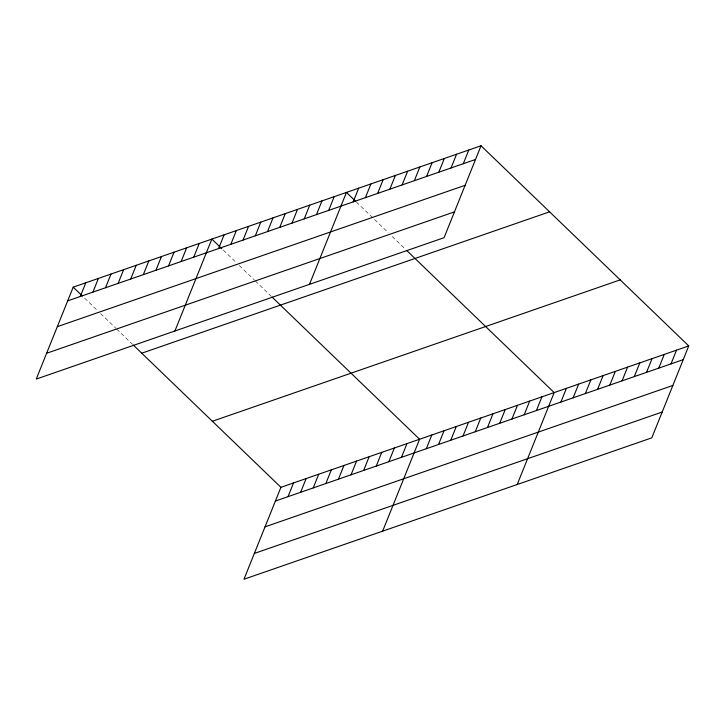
<?xml version="1.0" encoding="UTF-8"?>
<svg xmlns="http://www.w3.org/2000/svg" width="725" height="725" viewBox="0 0 725 725"><rect width="100%" height="100%" fill="white"/><g stroke="black" fill="none" stroke-linecap="round" stroke-linejoin="round"><path stroke-width="0.54" stroke-dasharray="3.62 2.72" d="M356.347 201.967L388.337 232.788M392.143 236.459L405.094 248.938M223.291 250.089L236.232 262.568M239.277 265.504L254.511 280.176M255.273 280.91L271.268 296.326M84.626 298.156L97.576 310.635M100.621 313.572L115.855 328.253M116.616 328.987L132.612 344.402"/><path stroke-width="1.09" d="M481.028 145.761L73.198 287.154L36.25 379.075L444.072 237.682L481.028 145.761L688.75 345.925L651.802 437.846L243.972 579.239L280.928 487.318L688.75 345.925M80.294 296.498L85.804 282.777M92.9 292.13L98.41 278.409M105.506 287.752L111.016 274.041M118.112 283.384L123.622 269.673M130.718 279.016L136.227 265.305M143.323 274.648L148.833 260.928M155.929 270.28L161.439 256.559M168.535 265.903L174.045 252.191M181.141 261.535L186.651 247.823M193.747 257.167L199.257 243.446M174.906 330.999L211.863 239.078L221.759 248.621M218.587 248.557L224.097 234.837M230.822 244.316L236.332 230.595M243.056 240.075L248.566 226.354M255.291 235.833L260.801 222.113M267.525 231.592L273.035 217.872M279.759 227.342L285.269 213.63M291.994 223.101L297.504 209.389M304.228 218.859L309.738 205.148M316.462 214.618L321.972 200.907M328.697 210.377L334.207 196.665M309.493 284.345L346.441 192.424L355.585 201.233M353.166 201.894L358.676 188.183M365.4 197.653L370.91 183.942M377.634 193.412L383.153 179.7M389.869 189.171L395.388 175.459M402.103 184.929L407.622 171.218M414.337 180.688L419.857 166.977M288.015 496.661L293.534 482.941M426.572 176.447L432.091 162.735M300.621 492.293L306.131 478.573M438.806 172.206L444.325 158.494M313.227 487.916L318.737 474.204M451.041 167.964L456.56 154.244M325.833 483.548L331.343 469.836M463.275 163.723L468.794 150.002M338.439 479.18L343.949 465.468M351.045 474.812L356.555 461.091M363.651 470.443L369.161 456.723M376.257 466.066L381.767 452.355M388.863 461.698L394.373 447.987M401.469 457.33L406.979 443.609M382.637 531.162L419.585 439.241L272.029 297.06M426.309 448.721L431.819 435M438.543 444.479L444.053 430.759M450.778 440.238L456.288 426.517M463.012 435.997L468.522 422.276M475.247 431.756L480.757 418.035M487.481 427.505L492.991 413.794M499.715 423.264L505.225 409.553M511.95 419.023L517.46 405.311M524.184 414.782L529.694 401.07M536.418 410.54L541.928 396.829M517.215 484.508L554.172 392.587L406.616 250.406M560.887 402.058L566.406 388.346M573.122 397.817L578.641 384.105M585.356 393.575L590.875 379.864M597.59 389.334L603.109 375.623M609.825 385.093L615.344 371.381M622.059 380.852L627.578 367.14M634.293 376.61L639.812 362.899M646.528 372.369L652.047 358.657M658.771 368.128L664.281 354.407M671.006 363.887L676.516 350.166M67.688 300.866L475.509 159.482M57.311 326.676L465.142 185.292M46.627 353.265L454.448 211.881M141.747 353.202L549.577 211.818M212.38 421.261L620.201 279.877M275.409 501.029L683.24 359.645M265.033 526.839L672.863 385.455M254.348 553.429L662.17 412.045M73.198 287.154L82.342 295.963M133.373 345.136L280.928 487.318"/></g></svg>
